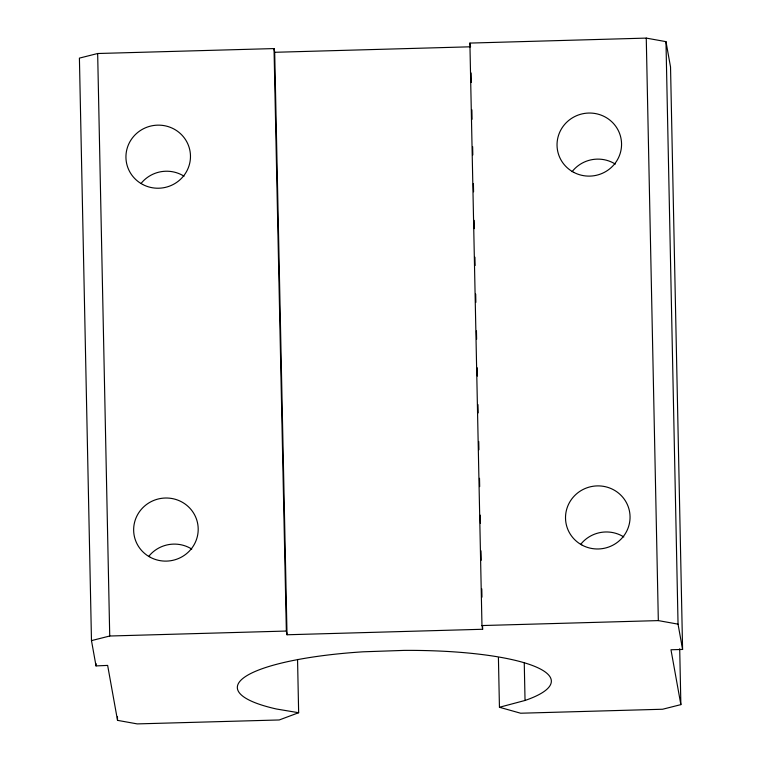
<?xml version="1.0" encoding="UTF-8"?>
<svg xmlns="http://www.w3.org/2000/svg" width="762" height="762" viewBox="0 0 762 762"><rect width="100%" height="100%" fill="white"/><g stroke="black" fill="none" stroke-linecap="round" stroke-linejoin="round"><path stroke-width="1.14" d="M297.551 659.454L298.647 712.718L279.235 719.966L137.246 723.9L117.529 720.357L107.642 665.407L96.022 665.912L91.478 640.613L79.41 58.112L97.66 53.511L274.025 48.578L274.691 52.292L287.017 634.765L482.632 629.269L482.556 625.697M498.415 657.568L499.443 707.269L525.037 700.459L524.256 662.597M91.478 640.613L109.728 636.013L286.35 631.05L287.017 634.765M679.704 648.767L680.866 704.631L662.616 709.241L520.627 713.222L499.443 707.269M482.632 629.269L481.965 625.554L469.897 43.082L646.262 38.1L665.978 41.643L670.531 66.97L682.59 649.443L670.979 649.767L680.866 704.631M274.691 52.292L470.573 46.796L469.897 43.082M481.965 625.554L658.33 620.601L678.047 624.145L682.59 649.443M298.647 712.718L276.492 709.012A157.039 33.804 -1.2 0 1 363.16 651.805L404.06 650.396A157.039 33.804 -1.2 0 1 525.037 700.459M665.978 41.643L678.047 624.145M646.262 38.1L658.33 620.601M471.107 72.942L471.307 82.458M471.878 109.795L472.069 119.301M472.64 146.647L472.811 154.972M473.402 183.499L473.573 191.814M474.164 220.351L474.335 228.667M474.926 257.194L475.097 265.519M475.688 294.046L475.859 302.371M476.45 330.898L476.621 339.223M477.212 367.751L477.383 376.066M477.974 404.603L478.155 412.918M478.746 441.446L478.917 449.77M479.508 478.298L479.679 486.623M480.27 515.15L480.441 523.475M481.003 550.812L481.203 560.318M481.794 588.855L481.965 597.17M274.025 48.578L286.35 631.05M117.453 716.794L117.529 720.357M97.66 53.511L109.728 636.013M95.974 663.54L96.022 665.912M141.046 183.461A32.299 31.528 -10.1 0 1 184.042 176.203M580.815 544.201A32.299 31.518 -10.3 0 1 623.802 536.943M615.315 164.097A32.29 31.528 -10.6 0 0 597.027 159.125A32.29 31.528 -10.2 0 0 572.052 171.707M148.771 556.336A32.299 31.518 -10 0 1 191.757 549.078M142.627 184.442A32.299 31.528 -10.1 0 0 190.471 155.781A32.299 31.528 -10.1 0 0 141.503 129.826A32.299 31.528 -10.1 0 0 142.627 184.442M573.729 172.336A32.29 31.518 -10.3 0 0 621.554 143.666A32.29 31.518 -10.3 0 0 572.595 117.729A32.29 31.518 -10.3 0 0 573.729 172.336M582.216 545.201A32.299 31.528 -10.3 0 0 630.05 516.522A32.299 31.528 -10.3 0 0 581.082 490.576A32.299 31.528 -10.3 0 0 582.216 545.201M150.352 557.327A32.299 31.528 -10.1 0 0 198.196 528.657A32.299 31.528 -10.1 0 0 149.219 502.701A32.299 31.528 -10.1 0 0 150.352 557.327"/></g></svg>
